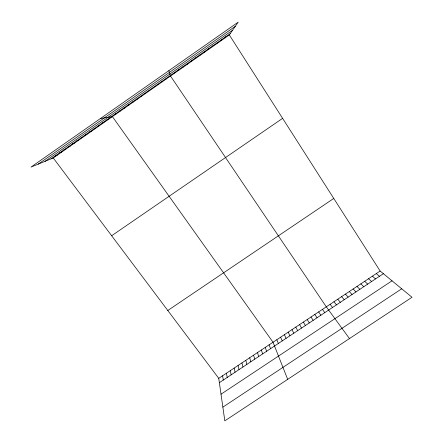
<?xml version="1.0" encoding="UTF-8"?>
<svg xmlns="http://www.w3.org/2000/svg" width="443" height="443" viewBox="0 0 443 443"><rect width="100%" height="100%" fill="white"/><g stroke="black" fill="none" stroke-linecap="round" stroke-linejoin="round"><path stroke-width="0.66" d="M183.053 67.258L183.109 66.561M187.239 64.329L187.372 63.582M191.431 61.4L191.636 60.602M195.623 58.47L195.911 57.618M199.826 55.536L200.181 54.627M204.024 52.601L204.461 51.643M208.232 49.66L208.742 48.647M212.441 46.72L213.028 45.651M216.655 43.779L217.314 42.655M220.869 40.834L221.605 39.66M225.088 37.882L225.902 36.653M229.313 34.931L238.201 22.15L30.988 167.089L53.249 157.963L229.313 34.931L380.138 271.027L412.012 297.275L224.817 420.85L218.742 378.333L53.249 157.963M38.248 164.109L235.294 26.331M45.025 161.33L232.586 30.218M51.011 158.876L230.205 33.651M111.658 235.737L282.606 118.353M167.797 310.493L333.767 198.436M218.742 378.333L380.138 271.027M219.363 382.669L383.383 273.702M221.007 394.204L392.022 280.812M222.857 407.139L401.718 288.797M55.286 155.892L57.452 155.022M59.567 152.901L61.655 152.087M63.847 149.906L65.863 149.147M68.133 146.91L70.077 146.201M72.425 143.914L74.297 143.255M76.717 140.913L78.516 140.309M81.014 137.911L82.736 137.358M85.316 134.905L86.966 134.401M89.624 131.898L91.197 131.444M93.933 128.885L95.428 128.487M98.241 125.867L99.669 125.524M102.56 122.855L103.911 122.561M106.879 119.831L108.153 119.593M100.461 118.491L112.406 116.625L273.032 342.24L287.679 379.352M115.407 113.879L116.531 113.74M119.61 110.938L120.662 110.855M123.818 107.998L124.799 107.965M128.027 105.052L128.935 105.074M132.247 102.106L133.077 102.178M136.461 99.16L137.225 99.282M140.686 96.209L141.372 96.38M144.911 93.257L145.525 93.479M149.141 90.3L149.679 90.577M153.372 87.343L153.837 87.67M376.273 273.597L379.457 276.31M372.413 276.166L375.531 278.918M368.554 278.73L371.611 281.526M364.7 281.294L367.69 284.129M157.614 84.38L158.001 84.763M360.846 283.858L363.769 286.732M356.992 286.416L359.86 289.334M353.149 288.974L355.945 291.931M349.3 291.533L352.041 294.529M345.462 294.086L348.137 297.12M341.625 296.638L344.233 299.712M337.787 299.186L340.335 302.303M333.956 301.733L336.442 304.889M330.124 304.28L332.549 307.475M349.461 338.568L326.297 306.822L170.511 76.019L168.849 70.658M161.85 81.418L162.166 81.85M322.476 309.364L324.774 312.642M318.655 311.905L320.887 315.222M314.835 314.447L317.011 317.797M311.019 316.983L313.135 320.372M307.209 319.514L309.258 322.947M303.4 322.05L305.388 325.522M299.595 324.581L301.517 328.091M295.791 327.106L297.652 330.655M291.992 329.631L293.792 333.225M166.097 78.45L166.335 78.937M288.194 332.156L289.932 335.788M284.4 334.681L286.078 338.347M280.607 337.201L282.224 340.911M276.82 339.72L278.37 343.469M269.134 344.831L270.562 348.652M265.241 347.417L266.608 351.282M261.348 350.003L262.655 353.913M257.461 352.589L258.701 356.537M253.573 355.175L254.753 359.157M249.691 357.756L250.81 361.781M245.81 360.336L246.867 364.401M241.933 362.911L242.93 367.014M238.063 365.486L238.993 369.628M234.192 368.061L235.061 372.242M230.321 370.63L231.13 374.85M226.462 373.2L227.204 377.458M222.596 375.769L223.283 380.066M174.597 72.514L174.686 73.101M178.85 69.534L178.867 70.182"/></g></svg>
